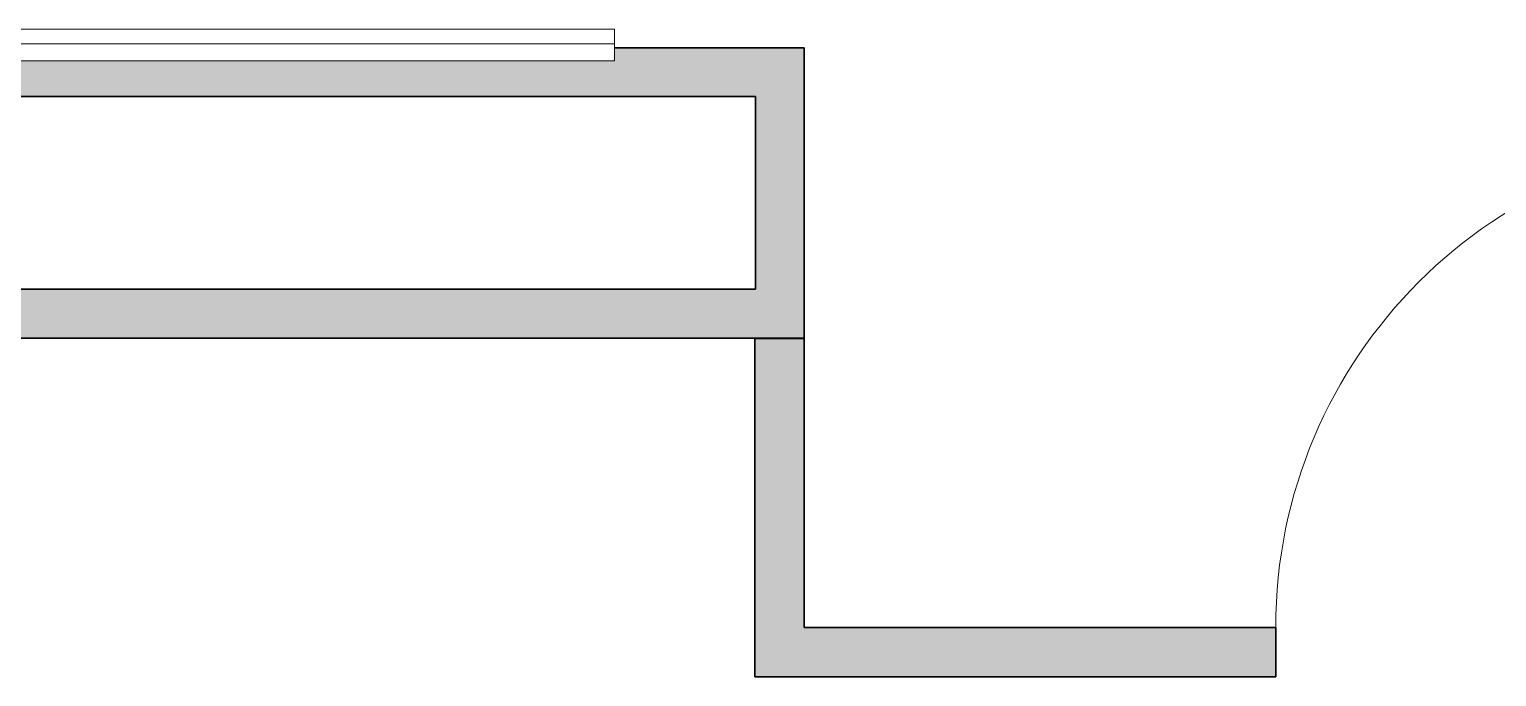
# Model space of a CAD drawing. Header units: millimetres. Extents: x 79795 to 317870, y -36033 to 97293.
# Drawn here: x 213005 to 216036, y 25607 to 26945 of the extents above; entities that cross this region are included whole.
import ezdxf

# ---------------------------------------------------------------- set-up
doc = ezdxf.new("R2010")
doc.units = ezdxf.units.MM
doc.header["$MEASUREMENT"] = 0
for name, color, linetype, lineweight in [('CSM-STL-XX-ZZ-M3-A-XXXX-00001_detached _19_04_21__rvt-1-Level 4$0$A-DOOR', 4, 'CONTINUOUS', 9), ('CSM-STL-XX-ZZ-M3-A-XXXX-00001_detached _19_04_21__rvt-1-Level 4$0$A-WALL-PATT', 7, 'CONTINUOUS', 9), ('CSM-STL-XX-ZZ-M3-A-XXXX-00001_detached _19_04_21__rvt-1-Level 4$0$I-FURN', 8, 'CONTINUOUS', 9), ('CSM-STL-XX-ZZ-M3-A-XXXX-00001_detached _19_04_21__rvt-1-Level 4$0$I-WALL', 7, 'CONTINUOUS', 9)]:
    doc.layers.add(name, color=color, linetype=linetype, lineweight=lineweight)

msp = doc.modelspace()

# ---------------------------------------------------------------- hatches: boundary and pattern name
at = {"layer": 'CSM-STL-XX-ZZ-M3-A-XXXX-00001_detached _19_04_21__rvt-1-Level 4$0$A-WALL-PATT'}
h = msp.add_hatch(color=256, dxfattribs=at)
h.paths.add_polyline_path([(214605.8, 26806.3), (214605.8, 26907.3), (214213.7, 26907.3), (214213.7, 26880.4), (211397, 26880.4), (211397, 26806.3), (214504.8, 26806.3)], flags=0)
h.paths.add_polyline_path([(204099.8, 26806.3), (210197, 26806.3), (210197, 26907.3), (204099.8, 26907.3)], flags=0)
for points in [[(214605.8, 26408.3), (214605.8, 26806.3), (214504.8, 26806.3), (214504.8, 26408.3)], [(214605.8, 26307.3), (214605.8, 26408.3), (204099.8, 26408.3), (204099.8, 26307.3), (213003, 26307.3)], [(214605.8, 25709.3), (214605.8, 26306.3), (214503.8, 26306.3), (214503.8, 25709.3)]]:
    msp.add_hatch(color=256, dxfattribs=at).paths.add_polyline_path(points, flags=0)
h = msp.add_hatch(color=256, dxfattribs=at)
h.paths.add_polyline_path([(216589.3, 25607.3), (216708.8, 25607.3), (216708.8, 25709.3), (216589.3, 25709.3)], flags=0)
h.paths.add_polyline_path([(215579.3, 25607.3), (215579.3, 25709.3), (214503.8, 25709.3), (214503.8, 25607.3), (215394.9, 25607.3)], flags=0)

# ---------------------------------------------------------------- linework, layer by layer
at = {"layer": 'CSM-STL-XX-ZZ-M3-A-XXXX-00001_detached _19_04_21__rvt-1-Level 4$0$A-DOOR'}
msp.add_arc((216589.3, 25709.3), 1010, 90, 180, dxfattribs=at)
at = {"layer": 'CSM-STL-XX-ZZ-M3-A-XXXX-00001_detached _19_04_21__rvt-1-Level 4$0$I-FURN'}
for p, q in [((210613.7, 26945.4), (214213.7, 26945.4)), ((214213.7, 26945.4), (214213.7, 26915.4)), ((214213.7, 26915.4), (210613.7, 26915.4)), ((214213.7, 26915.4), (210613.7, 26915.4)), ((214213.7, 26880.4), (214213.7, 26915.4)), ((210613.7, 26880.4), (214213.7, 26880.4))]:
    msp.add_line(p, q, dxfattribs=at)
at = {"layer": 'CSM-STL-XX-ZZ-M3-A-XXXX-00001_detached _19_04_21__rvt-1-Level 4$0$I-WALL', "lineweight": 30}
for p, q in [((214605.8, 26907.3), (214213.7, 26907.3)), ((214605.8, 26806.3), (214605.8, 26907.3)), ((211498, 26806.3), (214504.8, 26806.3)), ((214504.8, 26806.3), (214504.8, 26408.3)), ((214605.8, 26408.3), (214605.8, 26806.3)), ((214504.8, 26408.3), (204200.8, 26408.3)), ((214605.8, 26307.3), (214605.8, 26408.3)), ((204200.8, 26307.3), (214605.8, 26307.3)), ((214605.8, 26306.3), (214503.8, 26306.3)), ((214503.8, 26306.3), (214503.8, 25709.3)), ((214605.8, 25709.3), (214605.8, 26306.3)), ((214503.8, 25709.3), (214503.8, 25607.3)), ((215579.3, 25709.3), (214605.8, 25709.3)), ((215579.3, 25607.3), (215579.3, 25709.3)), ((214503.8, 25607.3), (215579.3, 25607.3))]:
    msp.add_line(p, q, dxfattribs=at)

doc.saveas('drawing.dxf')
